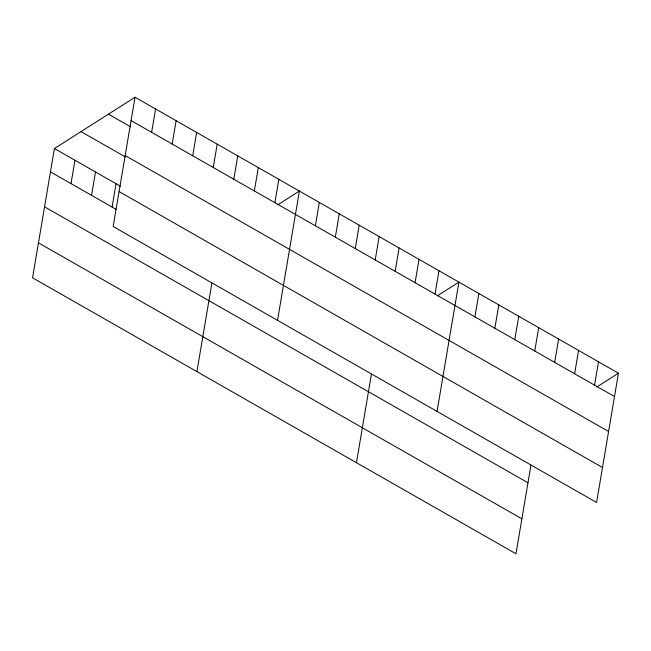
<?xml version="1.0" encoding="UTF-8"?>
<svg xmlns="http://www.w3.org/2000/svg" width="651" height="651" viewBox="0 0 651 651"><rect width="100%" height="100%" fill="white"/><g stroke="black" fill="none" stroke-linecap="round" stroke-linejoin="round"><path stroke-width="0.98" d="M135.026 97.243L113.16 226.515L596.585 502.466L618.45 373.194L135.026 97.243L54.415 148.534L32.55 277.806L515.974 553.757L530.931 465.31M71.008 183.615L74.963 160.268M91.555 195.341L95.502 171.994M112.102 207.067L116.049 183.72M151.626 132.316L155.573 108.969M172.165 144.05L176.12 120.695M192.712 155.776L196.667 132.43M213.259 167.502L217.206 144.156M196.911 371.631L211.876 283.185M233.807 179.228L237.753 155.882M254.354 190.955L258.301 167.608M274.893 202.689L278.848 179.334M277.529 320.341L299.387 191.069L277.774 204.821M315.385 225.799L319.332 202.445M335.322 237.176L339.277 213.829M355.267 248.56L359.214 225.213M375.204 259.944L379.159 236.598M356.447 462.69L371.404 374.252M395.149 271.329L399.096 247.982M415.086 282.713L419.041 259.367M435.031 294.097L438.977 270.743M437.057 411.399L458.922 282.127L437.309 295.88M474.913 316.858L478.859 293.511M494.858 328.242L498.804 304.896M514.795 339.627L518.741 316.28M534.74 351.011L538.686 327.665M554.676 362.387L558.623 339.041M574.621 373.772L578.568 350.425M594.558 385.156L598.505 361.81M596.837 386.946L618.45 373.194M131.079 120.59L614.503 396.54M108.424 114.169L130.68 126.872M125.163 155.548L608.587 431.491M81.017 131.608L125.529 157.021M54.415 148.534L120.329 186.162M119.076 191.557L602.5 467.508M50.469 171.888L116.383 209.508M44.553 206.839L527.977 482.79M38.466 242.856L521.882 518.806"/></g></svg>
